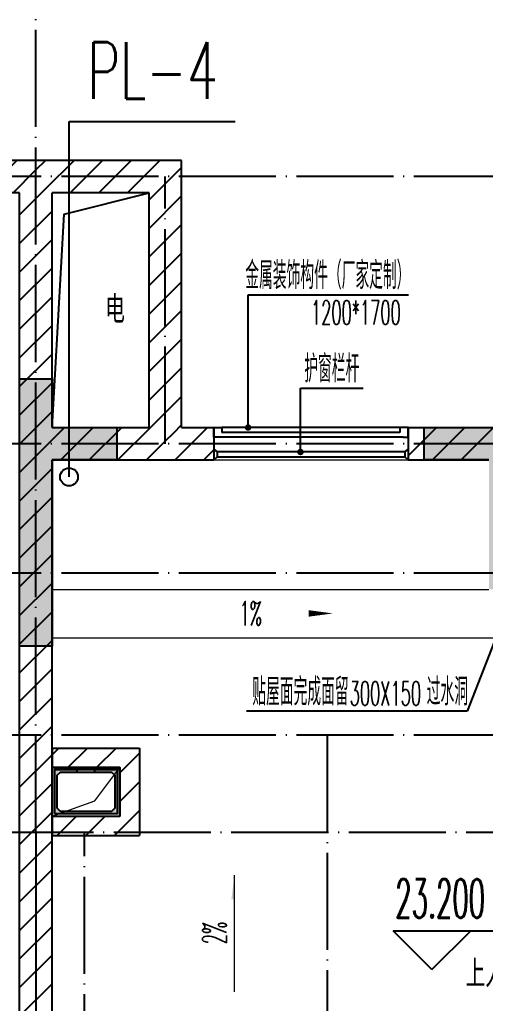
# Model space of a CAD drawing. Extents: x 27938 to 1507990, y 110129 to 923079.
# Drawn here: x 866717 to 869594, y 291655 to 297729 of the extents above; entities that cross this region are included whole.
import ezdxf

# ---------------------------------------------------------------- set-up
doc = ezdxf.new("R2010")
doc.units = 0
doc.header["$LTSCALE"] = 1000
doc.header["$MEASUREMENT"] = 0
doc.linetypes.add('DOTE', pattern=[2.42, 2, -0.2, 0.02, -0.2])
for name, color, linetype in [('----建筑底图', 8, 'Continuous'), ('3-栏杆1', 135, 'Continuous'), ('COLUMN', 9, 'Continuous'), ('DIM_ELEV', 3, 'Continuous'), ('DIM_LEAD', 3, 'Continuous'), ('DIM_餐饮排水', 31, 'Continuous'), ('DOTE', 1, 'Continuous'), ('LVTRY', 6, 'Continuous'), ('PUB_HATCH', 8, 'Continuous'), ('PUB_TEXT', 4, 'Continuous'), ('VPIPE-餐饮排水', 41, 'P'), ('WALL', 9, 'Continuous'), ('看线', 251, 'Continuous'), ('铝合金', 144, 'Continuous')]:
    doc.layers.add(name, color=color, linetype=linetype)
for name, color, linetype, lineweight in [('平面-排水沟', 86, 'Continuous', 15), ('平面-看线', 45, 'Continuous', 15), ('立面-洞口示意', 152, 'Continuous', 13)]:
    doc.layers.add(name, color=color, linetype=linetype, lineweight=lineweight)
doc.styles.add('_TCH_DIM', font='SIMPLEX.shx', dxfattribs={"width": 0.7, "bigfont": 'GBCBIG.shx'})
doc.styles.add('_TWT_SERIAL', font='SIMPLEX', dxfattribs={"width": 0.8, "height": 3.5, "bigfont": 'HZTXT'})
doc.styles.get("Standard").update_dxf_attribs({"font": 'gbenor.shx', "bigfont": 'gbcbig.shx'})
doc.linetypes.add('P', pattern='A,3,-0.2,["P",Standard,S=0.25,R=0,X=-0.1,Y=-0.115],-0.2', length=3.4)
pattern_1 = [(45, (0, 89.76), (-88.38838, 88.38838), [])]

# ---------------------------------------------------------------- blocks, each defined once
blk = doc.blocks.new('GDGDGRD')
at = {"layer": 'PUB_HATCH'}
for points in [[(431616.6, 297415.4), (431616.6, 296265.4), (431816.6, 296265.4), (431816.6, 297915.4), (431616.6, 297915.4), (431616.6, 297615.4), (431216.6, 297615.4), (431216.6, 297415.4)], [(429316.5, 297615.4), (428716.6, 297615.4), (428716.6, 296615.4), (428916.6, 296615.4), (428916.6, 297415.4), (429316.5, 297415.4)]]:
    blk.add_hatch(color=256, dxfattribs=at).paths.add_polyline_path(points)
at = {"layer": 'COLUMN', "color": 6}
for p, q in [((431816.6, 297915.4), (431616.6, 297915.4)), ((431616.6, 297915.4), (431616.6, 297615.4)), ((431816.6, 296265.4), (431816.6, 297915.4)), ((429316.5, 297615.4), (428716.6, 297615.4)), ((429316.5, 297415.4), (429316.5, 297615.4)), ((431616.6, 297615.4), (431216.6, 297615.4)), ((431216.6, 297615.4), (431216.6, 297415.4)), ((428916.6, 297415.4), (429316.5, 297415.4)), ((431216.6, 297415.4), (431616.6, 297415.4)), ((431616.6, 297415.4), (431616.6, 296265.4)), ((431616.6, 296265.4), (431816.6, 296265.4))]:
    blk.add_line(p, q, dxfattribs=at)
blk = doc.blocks.new('A$C1BAD4CCC')
at = {"layer": 'PUB_HATCH'}
blk.add_hatch(color=256, dxfattribs=at).paths.add_polyline_path([(15, -15), (15, -285), (155, -285), (155, -270), (50, -270), (30, -250), (30, -50), (50, -30), (370, -30), (390, -50), (390, -250), (370, -270), (265, -270), (265, -285), (405, -285), (405, -15)])
at = {"layer": 'LVTRY', "color": 1}
for p, q in [((155, -270), (155, -285)), ((265, -270), (265, -285))]:
    blk.add_line(p, q, dxfattribs=at)
for points in [[(420, 0), (0, 0), (0, -300), (420, -300)], [(405, -15), (15, -15), (15, -285), (405, -285)], [(50, -270), (370, -270), (390, -250), (390, -50), (370, -30), (50, -30), (30, -50), (30, -250), (50, -270)]]:
    blk.add_lwpolyline(points, close=True, dxfattribs=at)
at = {"layer": '立面-洞口示意'}
blk.add_lwpolyline([(420, 0), (156.4, -93.9), (0, -300)], dxfattribs=at)
blk = doc.blocks.new('A$C1B43746D')
at = {"layer": 'PUB_HATCH'}
h = blk.add_hatch(dxfattribs=at)
h.set_pattern_fill('普通砖', color=256, scale=50, style=0)
h.set_pattern_definition(pattern_1)
h.paths.add_polyline_path([(53202.5, -16683.1), (53202.5, -16549.8), (50402.5, -16549.8), (50402.5, -16683.1), (50502.5, -16749.8), (53102.5, -16749.8)])
h = blk.add_hatch(dxfattribs=at)
h.set_pattern_fill('普通砖', color=256, scale=50, style=0)
h.set_pattern_definition(pattern_1)
h.paths.add_polyline_path([(53902.5, -16749.8), (54102.5, -16549.8), (53202.5, -16549.8), (53202.5, -16683.1), (53302.5, -16749.8)])
h = blk.add_hatch(dxfattribs=at)
h.set_pattern_fill('普通砖', color=256, scale=50, style=0)
h.set_pattern_definition(pattern_1)
h.paths.add_polyline_path([(54002.5, -18266.5), (54102.5, -18199.8), (54102.5, -16549.8), (53902.5, -16749.8), (53902.5, -18199.8)])
h = blk.add_hatch(dxfattribs=at)
h.set_pattern_fill('普通砖', color=256, scale=50, style=0)
h.set_pattern_definition(pattern_1)
h.paths.add_polyline_path([(53235.8, -18299.8), (53302.5, -18199.8), (53302.5, -16749.8), (53202.5, -16683.1), (53102.5, -16749.8), (53102.5, -18299.8)])
h = blk.add_hatch(dxfattribs=at)
h.set_pattern_fill('普通砖', color=256, scale=50, style=0)
h.set_pattern_definition(pattern_1)
h.paths.add_polyline_path([(53235.8, -18299.8), (53302.5, -18399.8), (54002.5, -18399.8), (54002.5, -18266.5), (53902.5, -18199.8), (53302.5, -18199.8)])
h = blk.add_hatch(dxfattribs=at)
h.set_pattern_fill('普通砖', color=256, scale=50, style=0)
h.set_pattern_definition(pattern_1)
h.paths.add_polyline_path([(54002.5, -18266.5), (54002.5, -18399.8), (54302.5, -18399.8), (54302.5, -18199.8), (54102.5, -18199.8)])
h = blk.add_hatch(dxfattribs=at)
h.set_pattern_fill('普通砖', color=256, scale=50, style=0)
h.set_pattern_definition(pattern_1)
h.paths.add_polyline_path([(55502.5, -18399.8), (56002.5, -18399.8), (56202.5, -18199.8), (55502.5, -18199.8)])
h = blk.add_hatch(dxfattribs=at)
h.set_pattern_fill('普通砖', color=256, scale=50, style=0)
h.set_pattern_definition(pattern_1)
h.paths.add_polyline_path([(53102.5, -22199.8), (53302.5, -22399.8), (53302.5, -18399.8), (53235.8, -18299.8), (53102.5, -18299.8)])
h = blk.add_hatch(dxfattribs=at)
h.set_pattern_fill('普通砖', color=256, scale=50, style=0)
h.set_pattern_definition(pattern_1)
h.paths.add_polyline_path([(53302.5, -20299.3), (53722.5, -20299.3), (53842.5, -20179.3), (53302.5, -20179.3)])
h = blk.add_hatch(dxfattribs=at)
h.set_pattern_fill('普通砖', color=256, scale=50, style=0)
h.set_pattern_definition(pattern_1)
h.paths.add_polyline_path([(53842.5, -20179.3), (53722.5, -20299.3), (53722.5, -20599.3), (53842.5, -20719.3)])
h = blk.add_hatch(dxfattribs=at)
h.set_pattern_fill('普通砖', color=256, scale=50, style=0)
h.set_pattern_definition(pattern_1)
h.paths.add_polyline_path([(53302.5, -20719.3), (53842.5, -20719.3), (53722.5, -20599.3), (53302.5, -20599.3)])
at = {"layer": '平面-排水沟'}
blk.add_hatch(color=8, dxfattribs=at).paths.add_polyline_path([(54430.5, -20964.1), (54430.5, -21114.1), (54410.5, -21114.1)])
at = {"layer": '3-栏杆1', "color": 8}
for p, q in [((54322.7, -18350.7), (54302.4, -18332.9)), ((54302.4, -18332.9), (54322.7, -18350.7)), ((55482.2, -18350.7), (55502.5, -18332.9)), ((55502.5, -18332.9), (55482.2, -18350.7)), ((54302.4, -18399.8), (54322.7, -18380)), ((55482.2, -18350.7), (54322.7, -18350.7)), ((54322.7, -18350.7), (54322.7, -18380)), ((54322.7, -18380), (55482.2, -18380)), ((55482.2, -18350.7), (55482.2, -18380)), ((55482.2, -18380), (55502.5, -18399.8)), ((55502.5, -18399.8), (55482.2, -18380))]:
    blk.add_line(p, q, dxfattribs=at)
at = {"layer": 'DIM_ELEV', "color": 8}
for p, q in [((55650.2, -21547.6), (55410.2, -21307.6)), ((55410.2, -21307.6), (56302.5, -21307.6)), ((55650.2, -21547.6), (55890.2, -21307.6))]:
    blk.add_line(p, q, dxfattribs=at)
at = {"layer": 'DIM_LEAD', "color": 8}
for p, q in [((54514.1, -18199.8), (54514.1, -17379.7)), ((54514.1, -17379.7), (55504.8, -17379.7)), ((54837.9, -18350.7), (54837.9, -17955.7)), ((54837.9, -17955.7), (55226.2, -17955.7)), ((56102.5, -19349.8), (55867, -19951.2)), ((55867, -19951.2), (54505, -19951.2))]:
    blk.add_line(p, q, dxfattribs=at)
at = {"layer": 'DIM_LEAD', "color": 8, "const_width": 20}
for points in [[(54514.1, -18209.8, 1), (54514.1, -18189.8, 1)], [(54837.9, -18360.7, 1), (54837.9, -18340.7, 1)]]:
    blk.add_lwpolyline(points, format="xyb", close=True, dxfattribs=at)
at = {"layer": 'DOTE', "color": 169, "linetype": 'DOTE', "ltscale": 0.3}
for p, q in [((53202.5, -20699.5), (53202.5, -14649.8)), ((66302.5, -16649.8), (12302.5, -16649.8)), ((54002.5, -18299.8), (54002.5, -16649.8)), ((66302.5, -18299.8), (12302.5, -18299.8)), ((66302.5, -19099.8), (12302.5, -19099.8)), ((66302.5, -20099.8), (12302.5, -20099.8)), ((55002.2, -20099.8), (55002.5, -31199.8)), ((12302.5, -20699.5), (66302.5, -20699.5)), ((53502.5, -22299.8), (53502.5, -20699.8))]:
    blk.add_line(p, q, dxfattribs=at)
at = {"layer": 'DOTE', "color": 169, "ltscale": 0.2}
blk.add_line((53202.5, -20699.5), (53202.5, -22299.8), dxfattribs=at)
at = {"layer": 'WALL', "color": 8}
for p, q in [((53202.5, -16549.8), (50402.5, -16549.8)), ((54102.5, -16549.8), (53202.5, -16549.8)), ((54102.5, -18199.8), (54102.5, -16549.8)), ((53102.5, -16749.8), (50502.5, -16749.8)), ((53102.5, -18299.8), (53102.5, -16749.8)), ((53902.5, -16749.8), (53302.5, -16749.8)), ((53302.5, -18199.8), (53302.5, -16749.8)), ((53902.5, -18199.8), (53902.5, -16749.8)), ((53302.5, -18199.8), (53902.5, -18199.8)), ((54102.5, -18199.8), (54302.5, -18199.8)), ((54302.5, -18199.8), (54302.5, -18399.8)), ((55502.5, -18199.8), (56202.5, -18199.8)), ((55502.5, -18199.8), (55502.5, -18399.8)), ((53102.5, -22199.8), (53102.5, -18299.8)), ((53302.5, -18399.8), (54002.5, -18399.8)), ((53302.5, -22399.8), (53302.5, -18399.8)), ((54002.5, -18399.8), (54302.5, -18399.8)), ((55502.5, -18399.8), (56002.5, -18399.8)), ((53302.5, -20179.3), (53842.5, -20179.3)), ((53302.5, -20179.3), (53302.5, -20299.3)), ((53842.5, -20179.3), (53842.5, -20719.3)), ((53302.5, -20299.3), (53722.5, -20299.3)), ((53722.5, -20299.3), (53722.5, -20599.3)), ((53302.5, -20599.3), (53722.5, -20599.3)), ((53302.5, -20599.3), (53302.5, -20719.3)), ((53302.5, -20719.3), (53842.5, -20719.3))]:
    blk.add_line(p, q, dxfattribs=at)
at = {"layer": '平面-排水沟', "color": 8}
blk.add_line((53302.5, -19199.8), (56002.5, -19199.8), dxfattribs=at)
blk.add_lwpolyline([(54630.5, -19347.7, 0, 0, 0), (55038.3, -19347.7, 0, 40, 0), (54888.3, -19347.7, 0, 0, 0)], format="xyseb", dxfattribs=at)
for points in [[(64202.5, -20499.8), (62102.5, -20499.8), (62102.5, -19499.8), (53302.5, -19499.8)], [(54430.5, -21684.1), (54430.5, -20964.1)]]:
    blk.add_lwpolyline(points, dxfattribs=at)
at = {"layer": '平面-看线', "color": 8}
blk.add_line((54302.5, -18399.8), (55502.5, -18399.8), dxfattribs=at)
at = {"layer": '看线', "color": 8, "ltscale": 0.5}
blk.add_lwpolyline([(53302.5, -18199.8), (53377.4, -16882.7), (53902.5, -16749.8)], dxfattribs=at)
at = {"layer": '铝合金', "color": 8}
for points in [[(54332.5, -18259.8), (54302.5, -18259.8), (54302.5, -18199.8), (54352.5, -18199.8), (54352.5, -18229.8)], [(54302.5, -18229.8), (54302.5, -18199.8), (54352.5, -18199.8), (54352.5, -18209.8), (54352.5, -18209.8), (54352.5, -18229.8)], [(55452.5, -18199.8), (54352.5, -18199.8)], [(55472.5, -18259.8), (55502.5, -18259.8), (55502.5, -18199.8), (55452.5, -18199.8), (55452.5, -18229.8)], [(55502.5, -18229.8), (55502.5, -18199.8), (55452.5, -18199.8), (55452.5, -18209.8), (55452.5, -18209.8), (55452.5, -18229.8)], [(55472.5, -18259.8), (54332.5, -18259.8)], [(55452.5, -18229.8), (54352.5, -18229.8)]]:
    blk.add_lwpolyline(points, dxfattribs=at)
at = {"color": 8, "xscale": -1}
blk.add_blockref('GDGDGRD', (484919, -315815.2), dxfattribs=at)
at = {"color": 8, "rotation": 180}
blk.add_blockref('A$C1BAD4CCC', (53722.5, -20599.3), dxfattribs=at)
at = {"layer": 'DIM_ELEV', "color": 8, "style": '_TCH_DIM', "width": 0.494118}
blk.add_text('23.200', height=238, dxfattribs=at).set_placement((55423.9, -21227.5))
at = {"layer": 'DIM_LEAD', "color": 7, "style": '_TCH_DIM'}
for s, height, width, p in [('金属装饰构件（厂家定制）', 168.794, 0.7, (54496.7, -17344.7)), ('1200*1700', 148.75, 0.494118, (54902.8, -17563.4)), ('护窗栏杆', 168.79, 0.7, (54861.4, -17920.7)), ('贴屋面完成面留', 168.79, 0.7, (54540, -19916.2)), ('过水洞', 168.79, 0.7, (55618.1, -19916.2)), ('300X150', 148.75, 0.494118, (55142.1, -19916.2))]:
    blk.add_text(s, height=height, dxfattribs=dict(at, width=width)).set_placement(p)
at = {"layer": 'PUB_TEXT', "color": 8}
for s, height, p in [('电', 168.8, (53631.1, -17555)), ('上人保温平屋面', 168.79, (55858.2, -21656.9))]:
    blk.add_text(s, height=height, dxfattribs=at).set_placement(p)
at = {"layer": '平面-排水沟', "color": 7, "style": '_TCH_DIM', "width": 0.494118}
blk.add_text('1%', height=148.75, dxfattribs=at).set_placement((54461.4, -19422))
blk.add_text('2%', height=148.75, rotation=90.0006, dxfattribs=at).set_placement((54380.5, -21390.6))

msp = doc.modelspace()

# ---------------------------------------------------------------- block references
at = {"layer": '----建筑底图', "ltscale": 0.5}
msp.add_blockref('A$C1B43746D', (813614.1, 313410.2), dxfattribs=at)

# ---------------------------------------------------------------- next in the draw order: linework, layer by layer
at = {"layer": 'DIM_餐饮排水'}
for p, q in [((867021.8, 294905.4), (867021.8, 297100.4)), ((867021.8, 297100.4), (868047.9, 297100.4))]:
    msp.add_line(p, q, dxfattribs=at)
at = {"layer": 'VPIPE-餐饮排水'}
msp.add_circle((867021.8, 294905.4), 55, dxfattribs=at)

# ---------------------------------------------------------------- next in the draw order: texts
at = {"layer": 'DIM_餐饮排水', "color": 7, "style": '_TWT_SERIAL', "width": 0.64}
msp.add_text('PL-4', height=350, dxfattribs=at).set_placement((867135.3, 297240.4))

doc.saveas('drawing.dxf')
